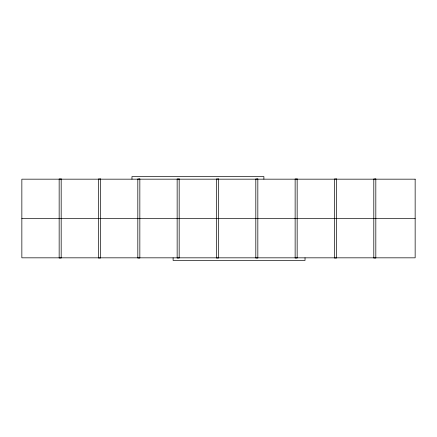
<?xml version="1.0" encoding="UTF-8"?>
<svg xmlns="http://www.w3.org/2000/svg" width="437" height="437" viewBox="0 0 437 437"><rect width="100%" height="100%" fill="white"/><g stroke="black" fill="none" stroke-linecap="round" stroke-linejoin="round"><path stroke-width="0.66" d="M21.85 218.5L98.325 218.5M98.489 218.5L294.975 218.5M295.139 218.5L415.15 218.5M305.026 257.83L305.026 260.452L173.112 260.452L173.112 257.83M263.888 179.17L263.888 176.548L131.974 176.548L131.974 179.17M61.18 178.968L59.159 178.968L59.159 258.032L61.18 258.032L61.18 178.968M100.51 178.968L98.489 178.968L98.489 258.032L100.51 258.032L100.51 178.968M139.84 178.968L137.819 178.968L137.819 258.032L139.84 258.032L139.84 178.968M179.17 178.968L177.149 178.968L177.149 258.032L179.17 258.032L179.17 178.968M218.5 178.968L216.479 178.968L216.479 258.032L218.5 258.032L218.5 178.968M257.83 178.968L255.809 178.968L255.809 258.032L257.83 258.032L257.83 178.968M297.16 178.968L295.139 178.968L295.139 258.032L297.16 258.032L297.16 178.968M336.49 178.968L334.469 178.968L334.469 258.032L336.49 258.032L336.49 178.968M375.82 178.968L373.799 178.968L373.799 258.032L375.82 258.032L375.82 178.968M415.15 179.17L21.85 179.17L21.85 257.83L415.15 257.83L415.15 179.17"/></g></svg>
